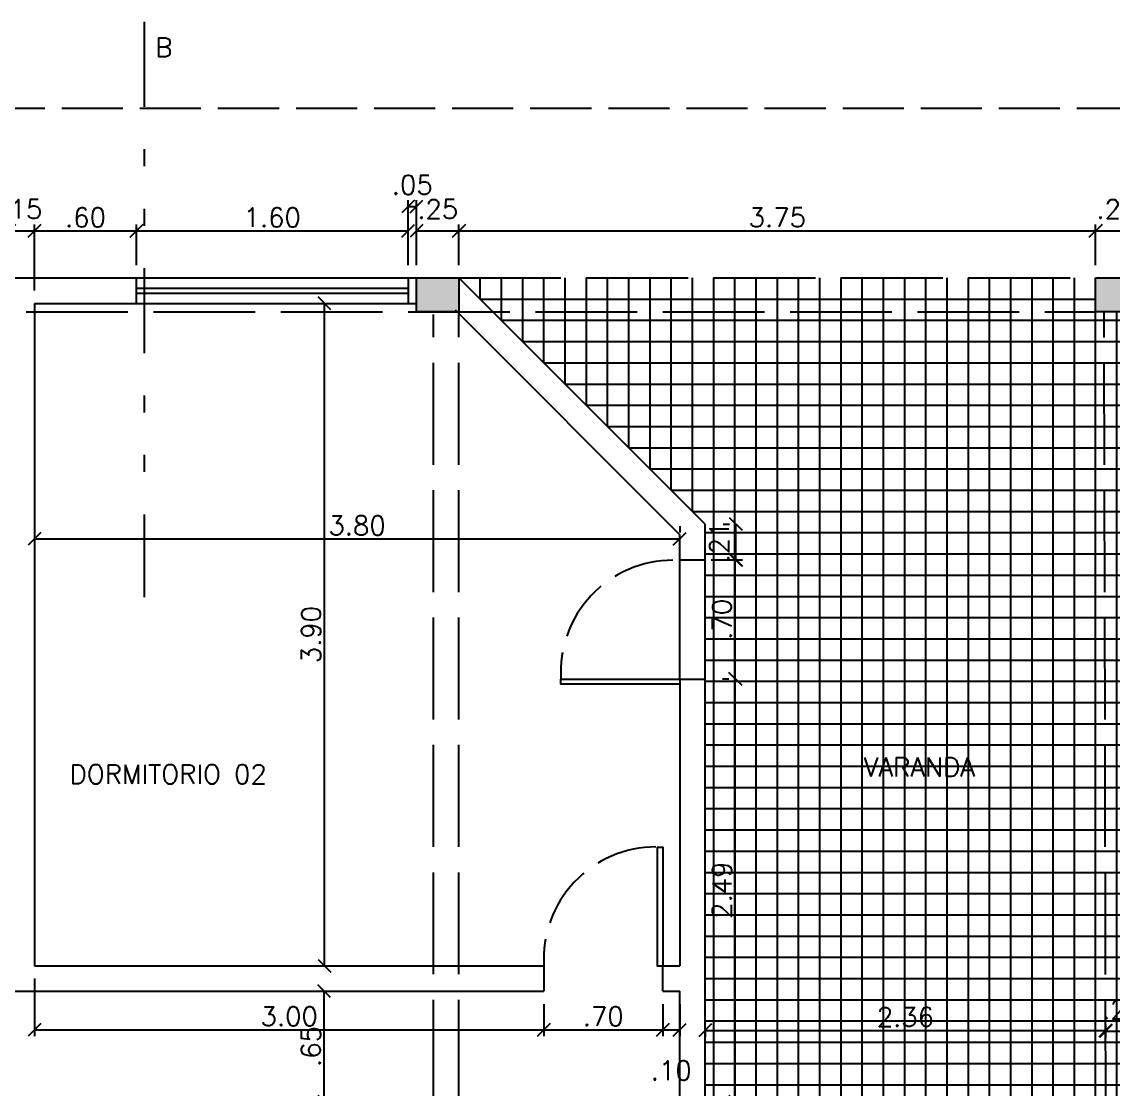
# Model space of a CAD drawing. Header units: inches. Extents: x -2 to 120, y -6 to 26.
# Drawn here: x 35.43 to 41.86, y 8.15 to 14.43 of the extents above; entities that cross this region are included whole.
import ezdxf

# ---------------------------------------------------------------- set-up
doc = ezdxf.new("R2010")
doc.units = ezdxf.units.IN
doc.header["$MEASUREMENT"] = 0
doc.linetypes.add('ACAD_ISO02W100', pattern=[15, 12, -3])
doc.linetypes.add('DIVIDE', pattern=[1.25, 0.5, -0.25, 0, -0.25, 0, -0.25])
for name, color, linetype in [('Alvenaria', 4, 'Continuous'), ('ARQ-COTAS', 1, 'Continuous'), ('ARQ-LINHACORTE', 3, 'DIVIDE'), ('ARQ-TEXTO2', 2, 'Continuous'), ('ARQ-TEXTO3', 3, 'Continuous'), ('Estrutura', 6, 'Continuous'), ('Hachura', 8, 'Continuous'), ('Janela', 3, 'Continuous'), ('Peitoril', 1, 'Continuous'), ('Porta', 3, 'Continuous'), ('Projecao', 1, 'ACAD_ISO02W100'), ('Soleira', 1, 'Continuous')]:
    doc.layers.add(name, color=color, linetype=linetype)
doc.layers.get('0').off()
doc.styles.add('ROMANS', font='romans.shx')
doc.dimstyles.new('1-75', dxfattribs={"dimscale": 0.75, "dimtxt": 0.15, "dimasz": 0.1, "dimexe": 0.05, "dimexo": 0.1, "dimgap": 0.03, "dimtad": 1, "dimzin": 5, "dimdsep": 46, "dimtxsty": 'ROMANS', "dimblk": 'OBLIQUE', "dimcen": 0, "dimclrd": 256, "dimclre": 256, "dimclrt": 2, "dimadec": 0, "dimazin": 0, "dimtfac": 1, "dimtofl": 0, "dimtmove": 2, "dimatfit": 3, "dimfxl": 0.04, "dimtolj": 1, "dimtzin": 1, "dimarcsym": 0})

# ---------------------------------------------------------------- blocks, each defined once
blk = doc.blocks.new('_Oblique')
at = {"color": 0, "linetype": 'ByBlock', "lineweight": -2}
blk.add_line((-0.5, -0.5), (0.5, 0.5), dxfattribs=at)
blk = doc.blocks.new('*D353')
at = {"layer": 'ARQ-COTAS', "lineweight": -2, "transparency": 16777216}
for p, q in [((35.5076, 12.85), (35.5076, 13.2398)), ((35.5076, 13.2023), (36.1076, 13.2023)), ((36.1076, 13), (36.1076, 13.2398))]:
    blk.add_line(p, q, dxfattribs=at)
at = {"layer": 'DEFPOINTS', "color": 0, "transparency": 16777216}
for p in [(36.1076, 13.2023), (36.1076, 12.925), (35.5076, 12.775)]:
    blk.add_point(p, dxfattribs=at)
at = {"layer": 'ARQ-COTAS', "lineweight": -2, "transparency": 16777216, "xscale": 0.07500000000000001, "yscale": 0.07500000000000001, "zscale": 0.07500000000000001, "rotation": 180}
blk.add_blockref('_Oblique', (35.5076, 13.2023), dxfattribs=at)
at = {"layer": 'ARQ-COTAS', "lineweight": -2, "transparency": 16777216, "xscale": 0.07500000000000001, "yscale": 0.07500000000000001, "zscale": 0.07500000000000001}
blk.add_blockref('_Oblique', (36.1076, 13.2023), dxfattribs=at)
at = {"layer": 'ARQ-COTAS', "color": 2, "transparency": 16777216, "insert": (35.8076, 13.2811), "char_height": 0.1125, "attachment_point": 5, "style": 'ROMANS'}
blk.add_mtext('\\A1;.60', dxfattribs=at)
blk = doc.blocks.new('*D355')
at = {"layer": 'ARQ-COTAS', "lineweight": -2, "transparency": 16777216}
for p, q in [((35.3576, 12.85), (35.3576, 13.2398)), ((35.3576, 13.2023), (35.5076, 13.2023)), ((35.5076, 12.85), (35.5076, 13.2398))]:
    blk.add_line(p, q, dxfattribs=at)
at = {"layer": 'DEFPOINTS', "color": 0, "transparency": 16777216}
for p in [(35.5076, 13.2023), (35.3576, 12.775), (35.5076, 12.775)]:
    blk.add_point(p, dxfattribs=at)
at = {"layer": 'ARQ-COTAS', "lineweight": -2, "transparency": 16777216, "xscale": 0.07500000000000001, "yscale": 0.07500000000000001, "zscale": 0.07500000000000001, "rotation": 180}
blk.add_blockref('_Oblique', (35.3576, 13.2023), dxfattribs=at)
at = {"layer": 'ARQ-COTAS', "lineweight": -2, "transparency": 16777216, "xscale": 0.07500000000000001, "yscale": 0.07500000000000001, "zscale": 0.07500000000000001}
blk.add_blockref('_Oblique', (35.5076, 13.2023), dxfattribs=at)
at = {"layer": 'ARQ-COTAS', "color": 2, "transparency": 16777216, "insert": (35.4326, 13.3298), "char_height": 0.1125, "attachment_point": 5, "style": 'ROMANS'}
blk.add_mtext('\\A1;.15', dxfattribs=at)
blk = doc.blocks.new('*D363')
at = {"layer": 'ARQ-COTAS', "lineweight": -2, "transparency": 16777216}
for p, q in [((36.1076, 13), (36.1076, 13.2398)), ((36.1076, 13.2023), (37.7076, 13.2023)), ((37.7076, 13), (37.7076, 13.2398))]:
    blk.add_line(p, q, dxfattribs=at)
at = {"layer": 'DEFPOINTS', "color": 0, "transparency": 16777216}
for p in [(37.7076, 13.2023), (36.1076, 12.925), (37.7076, 12.925)]:
    blk.add_point(p, dxfattribs=at)
at = {"layer": 'ARQ-COTAS', "lineweight": -2, "transparency": 16777216, "xscale": 0.07500000000000001, "yscale": 0.07500000000000001, "zscale": 0.07500000000000001, "rotation": 180}
blk.add_blockref('_Oblique', (36.1076, 13.2023), dxfattribs=at)
at = {"layer": 'ARQ-COTAS', "lineweight": -2, "transparency": 16777216, "xscale": 0.07500000000000001, "yscale": 0.07500000000000001, "zscale": 0.07500000000000001}
blk.add_blockref('_Oblique', (37.7076, 13.2023), dxfattribs=at)
at = {"layer": 'ARQ-COTAS', "color": 2, "transparency": 16777216, "insert": (36.9076, 13.2811), "char_height": 0.1125, "attachment_point": 5, "style": 'ROMANS'}
blk.add_mtext('\\A1;1.60', dxfattribs=at)
blk = doc.blocks.new('*D364')
at = {"layer": 'ARQ-COTAS', "lineweight": -2, "transparency": 16777216}
for p, q in [((37.7076, 13), (37.7076, 13.3823)), ((37.7576, 13), (37.7576, 13.3823)), ((37.7076, 13.3448), (37.7576, 13.3448))]:
    blk.add_line(p, q, dxfattribs=at)
at = {"layer": 'DEFPOINTS', "color": 0, "transparency": 16777216}
for p in [(37.7576, 13.3448), (37.7076, 12.925), (37.7576, 12.925)]:
    blk.add_point(p, dxfattribs=at)
at = {"layer": 'ARQ-COTAS', "lineweight": -2, "transparency": 16777216, "xscale": 0.07500000000000001, "yscale": 0.07500000000000001, "zscale": 0.07500000000000001, "rotation": 180}
blk.add_blockref('_Oblique', (37.7076, 13.3448), dxfattribs=at)
at = {"layer": 'ARQ-COTAS', "lineweight": -2, "transparency": 16777216, "xscale": 0.07500000000000001, "yscale": 0.07500000000000001, "zscale": 0.07500000000000001}
blk.add_blockref('_Oblique', (37.7576, 13.3448), dxfattribs=at)
at = {"layer": 'ARQ-COTAS', "color": 2, "transparency": 16777216, "insert": (37.7326, 13.4723), "char_height": 0.1125, "attachment_point": 5, "style": 'ROMANS'}
blk.add_mtext('\\A1;.05', dxfattribs=at)
blk = doc.blocks.new('*D365')
at = {"layer": 'ARQ-COTAS', "lineweight": -2, "transparency": 16777216}
for p, q in [((37.7576, 13), (37.7576, 13.2398)), ((37.7576, 13.2023), (38.0076, 13.2023)), ((38.0076, 13), (38.0076, 13.2398))]:
    blk.add_line(p, q, dxfattribs=at)
at = {"layer": 'DEFPOINTS', "color": 0, "transparency": 16777216}
for p in [(38.0076, 13.2023), (37.7576, 12.925), (38.0076, 12.925)]:
    blk.add_point(p, dxfattribs=at)
at = {"layer": 'ARQ-COTAS', "lineweight": -2, "transparency": 16777216, "xscale": 0.07500000000000001, "yscale": 0.07500000000000001, "zscale": 0.07500000000000001, "rotation": 180}
blk.add_blockref('_Oblique', (37.7576, 13.2023), dxfattribs=at)
at = {"layer": 'ARQ-COTAS', "lineweight": -2, "transparency": 16777216, "xscale": 0.07500000000000001, "yscale": 0.07500000000000001, "zscale": 0.07500000000000001}
blk.add_blockref('_Oblique', (38.0076, 13.2023), dxfattribs=at)
at = {"layer": 'ARQ-COTAS', "color": 2, "transparency": 16777216, "insert": (37.8826, 13.3298), "char_height": 0.1125, "attachment_point": 5, "style": 'ROMANS'}
blk.add_mtext('\\A1;.25', dxfattribs=at)
blk = doc.blocks.new('*D366')
at = {"layer": 'ARQ-COTAS', "lineweight": -2, "transparency": 16777216}
for p, q in [((38.0076, 13), (38.0076, 13.2398)), ((38.0076, 13.2023), (41.7576, 13.2023)), ((41.7576, 13), (41.7576, 13.2398))]:
    blk.add_line(p, q, dxfattribs=at)
at = {"layer": 'DEFPOINTS', "color": 0, "transparency": 16777216}
for p in [(41.7576, 13.2023), (38.0076, 12.925), (41.7576, 12.925)]:
    blk.add_point(p, dxfattribs=at)
at = {"layer": 'ARQ-COTAS', "lineweight": -2, "transparency": 16777216, "xscale": 0.07500000000000001, "yscale": 0.07500000000000001, "zscale": 0.07500000000000001, "rotation": 180}
blk.add_blockref('_Oblique', (38.0076, 13.2023), dxfattribs=at)
at = {"layer": 'ARQ-COTAS', "lineweight": -2, "transparency": 16777216, "xscale": 0.07500000000000001, "yscale": 0.07500000000000001, "zscale": 0.07500000000000001}
blk.add_blockref('_Oblique', (41.7576, 13.2023), dxfattribs=at)
at = {"layer": 'ARQ-COTAS', "color": 2, "transparency": 16777216, "insert": (39.8826, 13.2811), "char_height": 0.1125, "attachment_point": 5, "style": 'ROMANS'}
blk.add_mtext('\\A1;3.75', dxfattribs=at)
blk = doc.blocks.new('*D367')
at = {"layer": 'ARQ-COTAS', "lineweight": -2, "transparency": 16777216}
for p, q in [((41.7576, 13), (41.7576, 13.2398)), ((41.7576, 13.2023), (42.0076, 13.2023)), ((42.0076, 13), (42.0076, 13.2398))]:
    blk.add_line(p, q, dxfattribs=at)
at = {"layer": 'DEFPOINTS', "color": 0, "transparency": 16777216}
for p in [(42.0076, 13.2023), (41.7576, 12.925), (42.0076, 12.925)]:
    blk.add_point(p, dxfattribs=at)
at = {"layer": 'ARQ-COTAS', "lineweight": -2, "transparency": 16777216, "xscale": 0.07500000000000001, "yscale": 0.07500000000000001, "zscale": 0.07500000000000001, "rotation": 180}
blk.add_blockref('_Oblique', (41.7576, 13.2023), dxfattribs=at)
at = {"layer": 'ARQ-COTAS', "lineweight": -2, "transparency": 16777216, "xscale": 0.07500000000000001, "yscale": 0.07500000000000001, "zscale": 0.07500000000000001}
blk.add_blockref('_Oblique', (42.0076, 13.2023), dxfattribs=at)
at = {"layer": 'ARQ-COTAS', "color": 2, "transparency": 16777216, "insert": (41.8826, 13.3298), "char_height": 0.1125, "attachment_point": 5, "style": 'ROMANS'}
blk.add_mtext('\\A1;.25', dxfattribs=at)
blk = doc.blocks.new('*D428')
at = {"layer": 'ARQ-COTAS', "lineweight": -2, "transparency": 16777216}
for p, q in [((37.1389, 8.725), (37.1764, 8.725)), ((37.2139, 8.075), (37.2139, 8.725)), ((37.1389, 8.075), (37.1764, 8.075))]:
    blk.add_line(p, q, dxfattribs=at)
at = {"layer": 'DEFPOINTS', "color": 0, "transparency": 16777216}
for p in [(37.2139, 8.725), (37.2139, 8.725), (37.2139, 8.075)]:
    blk.add_point(p, dxfattribs=at)
at = {"layer": 'ARQ-COTAS', "lineweight": -2, "transparency": 16777216, "xscale": 0.07500000000000001, "yscale": 0.07500000000000001, "zscale": 0.07500000000000001}
for p, rotation in [((37.2139, 8.725), 90), ((37.2139, 8.075), 270)]:
    blk.add_blockref('_Oblique', p, dxfattribs=dict(at, rotation=rotation))
at = {"layer": 'ARQ-COTAS', "color": 2, "transparency": 16777216, "insert": (37.1351, 8.4), "char_height": 0.1125, "attachment_point": 5, "rotation": 90, "style": 'ROMANS'}
blk.add_mtext('\\A1;.65', dxfattribs=at)
blk = doc.blocks.new('*D429')
at = {"layer": 'ARQ-COTAS', "lineweight": -2, "transparency": 16777216}
for p, q in [((37.1401, 12.775), (37.1776, 12.775)), ((37.2151, 8.875), (37.2151, 12.775)), ((37.1401, 8.875), (37.1776, 8.875))]:
    blk.add_line(p, q, dxfattribs=at)
at = {"layer": 'DEFPOINTS', "color": 0, "transparency": 16777216}
for p in [(37.2151, 12.775), (37.2151, 12.775), (37.2151, 8.875)]:
    blk.add_point(p, dxfattribs=at)
at = {"layer": 'ARQ-COTAS', "lineweight": -2, "transparency": 16777216, "xscale": 0.07500000000000001, "yscale": 0.07500000000000001, "zscale": 0.07500000000000001}
for p, rotation in [((37.2151, 12.775), 90), ((37.2151, 8.875), 270)]:
    blk.add_blockref('_Oblique', p, dxfattribs=dict(at, rotation=rotation))
at = {"layer": 'ARQ-COTAS', "color": 2, "transparency": 16777216, "insert": (37.1363, 10.825), "char_height": 0.1125, "attachment_point": 5, "rotation": 90, "style": 'ROMANS'}
blk.add_mtext('\\A1;3.90', dxfattribs=at)
blk = doc.blocks.new('*D460')
at = {"layer": 'ARQ-COTAS', "lineweight": -2, "transparency": 16777216}
for p, q in [((39.5603, 10.565), (39.5978, 10.565)), ((39.6353, 8.075), (39.6353, 10.565)), ((39.4926, 8.075), (39.6728, 8.075))]:
    blk.add_line(p, q, dxfattribs=at)
at = {"layer": 'DEFPOINTS', "color": 0, "transparency": 16777216}
for p in [(39.6353, 10.565), (39.6353, 10.565), (39.4176, 8.075)]:
    blk.add_point(p, dxfattribs=at)
at = {"layer": 'ARQ-COTAS', "lineweight": -2, "transparency": 16777216, "xscale": 0.07500000000000001, "yscale": 0.07500000000000001, "zscale": 0.07500000000000001}
for p, rotation in [((39.6353, 10.565), 90), ((39.6353, 8.075), 270)]:
    blk.add_blockref('_Oblique', p, dxfattribs=dict(at, rotation=rotation))
at = {"layer": 'ARQ-COTAS', "color": 2, "transparency": 16777216, "insert": (39.5566, 9.32), "char_height": 0.1125, "attachment_point": 5, "rotation": 90, "style": 'ROMANS'}
blk.add_mtext('\\A1;2.49', dxfattribs=at)
blk = doc.blocks.new('*D461')
at = {"layer": 'ARQ-COTAS', "lineweight": -2, "transparency": 16777216}
for p, q in [((39.4926, 11.265), (39.6728, 11.265)), ((39.6353, 10.565), (39.6353, 11.265)), ((39.5603, 10.565), (39.5978, 10.565))]:
    blk.add_line(p, q, dxfattribs=at)
at = {"layer": 'DEFPOINTS', "color": 0, "transparency": 16777216}
for p in [(39.4176, 11.265), (39.6353, 11.265), (39.6353, 10.565)]:
    blk.add_point(p, dxfattribs=at)
at = {"layer": 'ARQ-COTAS', "lineweight": -2, "transparency": 16777216, "xscale": 0.07500000000000001, "yscale": 0.07500000000000001, "zscale": 0.07500000000000001}
for p, rotation in [((39.6353, 11.265), 90), ((39.6353, 10.565), 270)]:
    blk.add_blockref('_Oblique', p, dxfattribs=dict(at, rotation=rotation))
at = {"layer": 'ARQ-COTAS', "color": 2, "transparency": 16777216, "insert": (39.5566, 10.915), "char_height": 0.1125, "attachment_point": 5, "rotation": 90, "style": 'ROMANS'}
blk.add_mtext('\\A1;.70', dxfattribs=at)
blk = doc.blocks.new('*D462')
at = {"layer": 'ARQ-COTAS', "lineweight": -2, "transparency": 16777216}
for p, q in [((39.5641, 11.475), (39.6016, 11.475)), ((39.6391, 11.265), (39.6391, 11.475)), ((39.4926, 11.265), (39.6766, 11.265))]:
    blk.add_line(p, q, dxfattribs=at)
at = {"layer": 'DEFPOINTS', "color": 0, "transparency": 16777216}
for p in [(39.6391, 11.475), (39.6391, 11.475), (39.4176, 11.265)]:
    blk.add_point(p, dxfattribs=at)
at = {"layer": 'ARQ-COTAS', "lineweight": -2, "transparency": 16777216, "xscale": 0.07500000000000001, "yscale": 0.07500000000000001, "zscale": 0.07500000000000001}
for p, rotation in [((39.6391, 11.475), 90), ((39.6391, 11.265), 270)]:
    blk.add_blockref('_Oblique', p, dxfattribs=dict(at, rotation=rotation))
at = {"layer": 'ARQ-COTAS', "color": 2, "transparency": 16777216, "insert": (39.5416, 11.37), "char_height": 0.1125, "attachment_point": 5, "rotation": 90, "style": 'ROMANS'}
blk.add_mtext('\\A1;.21', dxfattribs=at)
blk = doc.blocks.new('*D379')
at = {"layer": 'ARQ-COTAS', "lineweight": -2, "transparency": 16777216}
for p, q in [((35.5076, 11.4634), (35.5076, 11.4259)), ((39.3076, 11.4634), (39.3076, 11.4259)), ((35.5076, 11.3884), (39.3076, 11.3884))]:
    blk.add_line(p, q, dxfattribs=at)
at = {"layer": 'DEFPOINTS', "color": 0, "transparency": 16777216}
for p in [(35.5076, 11.3884), (39.3076, 11.3884), (39.3076, 11.3884)]:
    blk.add_point(p, dxfattribs=at)
at = {"layer": 'ARQ-COTAS', "lineweight": -2, "transparency": 16777216, "xscale": 0.07500000000000001, "yscale": 0.07500000000000001, "zscale": 0.07500000000000001, "rotation": 180}
blk.add_blockref('_Oblique', (35.5076, 11.3884), dxfattribs=at)
at = {"layer": 'ARQ-COTAS', "lineweight": -2, "transparency": 16777216, "xscale": 0.07500000000000001, "yscale": 0.07500000000000001, "zscale": 0.07500000000000001}
blk.add_blockref('_Oblique', (39.3076, 11.3884), dxfattribs=at)
at = {"layer": 'ARQ-COTAS', "color": 2, "transparency": 16777216, "insert": (37.4076, 11.4671), "char_height": 0.1125, "attachment_point": 5, "style": 'ROMANS'}
blk.add_mtext('\\A1;3.80', dxfattribs=at)
blk = doc.blocks.new('*D382')
at = {"layer": 'ARQ-COTAS', "lineweight": -2, "transparency": 16777216}
for p, q in [((35.5076, 8.8), (35.5076, 8.4612)), ((38.5076, 8.65), (38.5076, 8.4612)), ((35.5076, 8.4987), (38.5076, 8.4987))]:
    blk.add_line(p, q, dxfattribs=at)
at = {"layer": 'DEFPOINTS', "color": 0, "transparency": 16777216}
for p in [(35.5076, 8.875), (38.5076, 8.725), (38.5076, 8.4987)]:
    blk.add_point(p, dxfattribs=at)
at = {"layer": 'ARQ-COTAS', "lineweight": -2, "transparency": 16777216, "xscale": 0.07500000000000001, "yscale": 0.07500000000000001, "zscale": 0.07500000000000001, "rotation": 180}
blk.add_blockref('_Oblique', (35.5076, 8.4987), dxfattribs=at)
at = {"layer": 'ARQ-COTAS', "lineweight": -2, "transparency": 16777216, "xscale": 0.07500000000000001, "yscale": 0.07500000000000001, "zscale": 0.07500000000000001}
blk.add_blockref('_Oblique', (38.5076, 8.4987), dxfattribs=at)
at = {"layer": 'ARQ-COTAS', "color": 2, "transparency": 16777216, "insert": (37.0076, 8.5775), "char_height": 0.1125, "attachment_point": 5, "style": 'ROMANS'}
blk.add_mtext('\\A1;3.00', dxfattribs=at)
blk = doc.blocks.new('*D383')
at = {"layer": 'ARQ-COTAS', "lineweight": -2, "transparency": 16777216}
for p, q in [((38.5076, 8.6463), (38.5076, 8.4612)), ((39.2076, 8.6463), (39.2076, 8.4612)), ((38.5076, 8.4987), (39.2076, 8.4987))]:
    blk.add_line(p, q, dxfattribs=at)
at = {"layer": 'DEFPOINTS', "color": 0, "transparency": 16777216}
for p in [(38.5076, 8.7213), (39.2076, 8.7213), (39.2076, 8.4987)]:
    blk.add_point(p, dxfattribs=at)
at = {"layer": 'ARQ-COTAS', "lineweight": -2, "transparency": 16777216, "xscale": 0.07500000000000001, "yscale": 0.07500000000000001, "zscale": 0.07500000000000001, "rotation": 180}
blk.add_blockref('_Oblique', (38.5076, 8.4987), dxfattribs=at)
at = {"layer": 'ARQ-COTAS', "lineweight": -2, "transparency": 16777216, "xscale": 0.07500000000000001, "yscale": 0.07500000000000001, "zscale": 0.07500000000000001}
blk.add_blockref('_Oblique', (39.2076, 8.4987), dxfattribs=at)
at = {"layer": 'ARQ-COTAS', "color": 2, "transparency": 16777216, "insert": (38.8576, 8.5775), "char_height": 0.1125, "attachment_point": 5, "style": 'ROMANS'}
blk.add_mtext('\\A1;.70', dxfattribs=at)
blk = doc.blocks.new('*D385')
at = {"layer": 'ARQ-COTAS', "lineweight": -2, "transparency": 16777216}
for p, q in [((39.2076, 8.65), (39.2076, 8.4612)), ((39.3076, 8.65), (39.3076, 8.4612)), ((39.2076, 8.4987), (39.3076, 8.4987))]:
    blk.add_line(p, q, dxfattribs=at)
at = {"layer": 'DEFPOINTS', "color": 0, "transparency": 16777216}
for p in [(39.2076, 8.725), (39.3076, 8.725), (39.3076, 8.4987)]:
    blk.add_point(p, dxfattribs=at)
at = {"layer": 'ARQ-COTAS', "lineweight": -2, "transparency": 16777216, "xscale": 0.07500000000000001, "yscale": 0.07500000000000001, "zscale": 0.07500000000000001, "rotation": 180}
blk.add_blockref('_Oblique', (39.2076, 8.4987), dxfattribs=at)
at = {"layer": 'ARQ-COTAS', "lineweight": -2, "transparency": 16777216, "xscale": 0.07500000000000001, "yscale": 0.07500000000000001, "zscale": 0.07500000000000001}
blk.add_blockref('_Oblique', (39.3076, 8.4987), dxfattribs=at)
at = {"layer": 'ARQ-COTAS', "color": 2, "transparency": 16777216, "insert": (39.2576, 8.2587), "char_height": 0.1125, "attachment_point": 5, "style": 'ROMANS'}
blk.add_mtext('\\A1;.10', dxfattribs=at)
blk = doc.blocks.new('*D446')
at = {"layer": 'ARQ-COTAS', "lineweight": -2, "transparency": 16777216}
for p, q in [((39.4576, 8.5056), (39.4576, 8.4575)), ((39.4576, 8.495), (41.8165, 8.495)), ((41.8165, 8.4493), (41.8165, 8.5325))]:
    blk.add_line(p, q, dxfattribs=at)
at = {"layer": 'DEFPOINTS', "color": 0, "transparency": 16777216}
for p in [(39.4576, 8.5806), (41.8165, 8.495), (41.8165, 8.3743)]:
    blk.add_point(p, dxfattribs=at)
at = {"layer": 'ARQ-COTAS', "lineweight": -2, "transparency": 16777216, "xscale": 0.07500000000000001, "yscale": 0.07500000000000001, "zscale": 0.07500000000000001, "rotation": 180}
blk.add_blockref('_Oblique', (39.4576, 8.495), dxfattribs=at)
at = {"layer": 'ARQ-COTAS', "lineweight": -2, "transparency": 16777216, "xscale": 0.07500000000000001, "yscale": 0.07500000000000001, "zscale": 0.07500000000000001}
blk.add_blockref('_Oblique', (41.8165, 8.495), dxfattribs=at)
at = {"layer": 'ARQ-COTAS', "color": 2, "transparency": 16777216, "insert": (40.6371, 8.5738), "char_height": 0.1125, "attachment_point": 5, "style": 'ROMANS'}
blk.add_mtext('\\A1;2.36', dxfattribs=at)
blk = doc.blocks.new('*D447')
at = {"layer": 'ARQ-COTAS', "lineweight": -2, "transparency": 16777216}
for p, q in [((41.817, 8.4497), (41.817, 8.5284)), ((41.817, 8.4909), (42.0164, 8.4909)), ((42.0164, 8.4495), (42.0164, 8.5284))]:
    blk.add_line(p, q, dxfattribs=at)
at = {"layer": 'DEFPOINTS', "color": 0, "transparency": 16777216}
for p in [(42.0164, 8.4909), (41.817, 8.3747), (42.0164, 8.3745)]:
    blk.add_point(p, dxfattribs=at)
at = {"layer": 'ARQ-COTAS', "lineweight": -2, "transparency": 16777216, "xscale": 0.07500000000000001, "yscale": 0.07500000000000001, "zscale": 0.07500000000000001, "rotation": 180}
blk.add_blockref('_Oblique', (41.817, 8.4909), dxfattribs=at)
at = {"layer": 'ARQ-COTAS', "lineweight": -2, "transparency": 16777216, "xscale": 0.07500000000000001, "yscale": 0.07500000000000001, "zscale": 0.07500000000000001}
blk.add_blockref('_Oblique', (42.0164, 8.4909), dxfattribs=at)
at = {"layer": 'ARQ-COTAS', "color": 2, "transparency": 16777216, "insert": (41.9167, 8.6184), "char_height": 0.1125, "attachment_point": 5, "style": 'ROMANS'}
blk.add_mtext('\\A1;.20', dxfattribs=at)

msp = doc.modelspace()

# ---------------------------------------------------------------- hatches: boundary and pattern name
at = {"layer": 'Hachura', "ltscale": 0.03}
h = msp.add_hatch(dxfattribs=at)
h.set_pattern_fill('NET', color=256)
h.set_pattern_definition([(0, (27.00764, -0.075), (0, 0.125), []), (90, (27.00764, -0.075), (-0.125, 8e-18), [])])
h.paths.add_polyline_path([(30.3032, 1.7872), (31.5576, 0.5705), (31.5576, 3.775), (31.5576, 4.775), (27.2231, 4.775), (28.8677, 3.1798)])
h.paths.add_polyline_path([(29.9509, 3.3686), (30.021, 3.3686), (30.021, 3.3744), (29.9516, 3.3744), (29.9509, 3.3686, -1.008789), (30.091, 3.3568), (30.021, 3.3568), (30.021, 3.351), (30.0902, 3.351), (30.091, 3.3568, -0.991288)], flags=16)
h.paths.add_polyline_path([(30.021, 3.31), (30.0668, 3.31), (30.0728, 3.3158), (30.021, 3.3158)], flags=0)
h.paths.add_polyline_path([(30.021, 3.3041), (30.021, 3.2982), (30.0476, 3.2982), (30.0589, 3.3041)], flags=0)
h.paths.add_polyline_path([(30.021, 3.3334), (30.0846, 3.3334), (30.087, 3.3393), (30.021, 3.3393)], flags=0)
h.paths.add_polyline_path([(30.0076, 10.775), (30.0076, 11.775), (30.0076, 12.725), (27.2076, 12.725), (27.2076, 8.425), (27.2576, 8.425), (27.9576, 8.425), (30.0076, 8.425)])
h.paths.add_polyline_path([(28.4713, 10.8678), (28.5414, 10.8678), (28.5414, 10.8736), (28.4719, 10.8736), (28.4713, 10.8678, -1.008789), (28.6114, 10.8561), (28.5414, 10.8561), (28.5414, 10.8502), (28.6106, 10.8502), (28.6114, 10.8561, -0.991288)], flags=16)
h.paths.add_polyline_path([(28.5793, 10.8033), (28.5414, 10.8033), (28.5414, 10.7975), (28.568, 10.7975)], flags=0)
h.paths.add_polyline_path([(28.5414, 10.8209), (28.598, 10.8209), (28.6019, 10.8268), (28.5414, 10.8268)], flags=0)
h.paths.add_polyline_path([(28.5414, 10.815), (28.5414, 10.8092), (28.5872, 10.8092), (28.5932, 10.815)], flags=0)
h.paths.add_polyline_path([(28.5414, 10.8385), (28.6074, 10.8385), (28.6093, 10.8443), (28.5414, 10.8443)], flags=0)
h.paths.add_polyline_path([(41.8076, 12.725), (41.7576, 12.725), (38.2076, 12.725), (39.4576, 11.475), (39.4576, 11.265), (39.4576, 10.565), (39.4576, 8.075), (41.8176, 8.075)])
h.paths.add_polyline_path([(27.2076, 12.725), (27.0076, 12.725), (27.0076, 8.425), (27.2076, 8.425)])
h.paths.add_polyline_path([(30.0076, 12.725), (30.0076, 12.925), (27.2576, 12.925), (27.2576, 12.725)])
h.paths.add_polyline_path([(38.0076, 12.925), (38.2076, 12.725), (41.7576, 12.725), (41.7576, 12.925)])
h.paths.add_polyline_path([(41.8176, 8.075), (42.0176, 8.075), (42.0076, 12.725), (41.8076, 12.725)])
h.paths.add_polyline_path([(34.5076, 5.925), (34.5376, 5.925, -0.393089), (35.5055, 5.025), (35.5127, 5.025, -0.376581), (36.4776, 5.9245), (36.4776, 5.925), (36.5076, 5.925), (36.5076, 5.025), (37.8576, 5.025), (37.8576, 7.8247), (32.5076, 7.8248), (32.5076, 7.425), (32.5076, 5.425), (32.5076, 5.025), (34.5076, 5.025)])
h.paths.add_polyline_path([(35.4535, 6.4123), (35.3835, 6.4123), (35.3835, 6.4064), (35.4527, 6.4064), (35.4535, 6.4123, -0.991288), (35.3134, 6.424), (35.3835, 6.424), (35.3835, 6.4299), (35.3141, 6.4299), (35.3134, 6.424, -1.008789)], flags=16)
h.paths.add_polyline_path([(34.5376, 5.925), (34.5376, 5.025), (35.5055, 5.025, 0.393089)], flags=17)
h.paths.add_polyline_path([(35.5127, 5.025), (36.4776, 5.025), (36.4776, 5.9245, 0.376581)], flags=17)
h.paths.add_polyline_path([(35.5127, 5.025, 0.017544), (35.5081, 4.955, -0.007728), (35.5076, 4.925), (36.4776, 4.925), (36.4776, 5.025)])
h.paths.add_polyline_path([(35.5076, 4.925, -0.0075), (35.5081, 4.955, 0.018053), (35.5055, 5.025), (34.5376, 5.025), (34.5376, 4.925)])
h.paths.add_polyline_path([(34.5076, 4.925), (34.5076, 5.025), (32.5076, 5.025), (32.5076, 4.925)])
h.paths.add_polyline_path([(37.8576, 4.925), (37.8576, 5.025), (36.5076, 5.025), (36.5076, 4.925)])
h.paths.add_polyline_path([(33.1576, 7.925), (32.5076, 7.925), (32.5076, 7.8248), (37.8576, 7.8247), (37.8576, 7.925), (37.1576, 7.925)])
h.paths.add_polyline_path([(37.8576, 5.025), (38.0076, 5.025), (38.0076, 7.8247), (37.8576, 7.8247)])
h.paths.add_polyline_path([(38.0076, 5.025), (38.5076, 5.025), (38.5076, 5.425), (38.5076, 7.425), (38.5076, 7.8247), (38.0076, 7.8247)])
h.paths.add_polyline_path([(38.0076, 7.925), (38.0076, 7.8247), (38.5076, 7.8247), (38.5076, 7.925)])
h.paths.add_polyline_path([(38.0076, 5.025), (38.0076, 4.925), (38.5076, 4.925), (38.5076, 5.025)])
h.paths.add_polyline_path([(30.1095, 3.3923), (30.6425, 3.3923), (30.6425, 3.561), (30.1095, 3.561)], flags=24)
h.paths.add_polyline_path([(29.873, 3.57), (30.6203, 3.57), (30.6203, 3.7387), (29.873, 3.7387)], flags=24)
h.paths.add_polyline_path([(29.8388, 11.0835), (29.8388, 11.4665), (29.6701, 11.4665), (29.6701, 11.0835)], flags=24)
h.paths.add_polyline_path([(29.8388, 12.0835), (29.8388, 12.4665), (29.6701, 12.4665), (29.6701, 12.0835)], flags=24)
h.paths.add_polyline_path([(28.7831, 8.5843), (29.1822, 8.5843), (29.1822, 8.7531), (28.7831, 8.7531)], flags=24)
h.paths.add_polyline_path([(29.7901, 9.5567), (29.7901, 9.8433), (29.6213, 9.8433), (29.6213, 9.5567)], flags=24)
h.paths.add_polyline_path([(29.8388, 10.0835), (29.8388, 10.4665), (29.6701, 10.4665), (29.6701, 10.0835)], flags=24)
h.paths.add_polyline_path([(29.8388, 8.8335), (29.8388, 9.2165), (29.6701, 9.2165), (29.6701, 8.8335)], flags=24)
h.paths.add_polyline_path([(27.4643, 8.5843), (27.7509, 8.5843), (27.7509, 8.7531), (27.4643, 8.7531)], flags=24)
h.paths.add_polyline_path([(26.9893, 8.6331), (27.2759, 8.6331), (27.2759, 8.8018), (26.9893, 8.8018)], flags=9)
h.paths.add_polyline_path([(28.6299, 10.8915), (29.1629, 10.8915), (29.1629, 11.0603), (28.6299, 11.0603)], flags=24)
h.paths.add_polyline_path([(28.4222, 11.1525), (29.1964, 11.1525), (29.1964, 11.3213), (28.4222, 11.3213)], flags=24)
h.paths.add_polyline_path([(39.6409, 9.1231), (39.6409, 9.5169), (39.4722, 9.5169), (39.4722, 9.1231)], flags=24)
h.paths.add_polyline_path([(39.6409, 10.7717), (39.6409, 11.0583), (39.4722, 11.0583), (39.4722, 10.7717)], flags=24)
h.paths.add_polyline_path([(39.626, 11.2428), (39.626, 11.4972), (39.4573, 11.4972), (39.4573, 11.2428)], flags=24)
h.paths.add_polyline_path([(40.4375, 8.4894), (40.8366, 8.4894), (40.8366, 8.6581), (40.4375, 8.6581)], flags=24)
h.paths.add_polyline_path([(41.7734, 8.534), (42.06, 8.534), (42.06, 8.7028), (41.7734, 8.7028)], flags=9)
h.paths.add_polyline_path([(40.3315, 9.9603), (41.1057, 9.9603), (41.1057, 10.1291), (40.3315, 10.1291)], flags=24)
h.paths.add_polyline_path([(29.7901, 12.7067), (29.7901, 12.9933), (29.6213, 12.9933), (29.6213, 12.7067)], flags=9)
h.paths.add_polyline_path([(37.2148, 6.2254), (37.2148, 6.6246), (37.0461, 6.6246), (37.0461, 6.2254)], flags=24)
h.paths.add_polyline_path([(32.8356, 6.2254), (32.8356, 6.6246), (32.6668, 6.6246), (32.6668, 6.2254)], flags=24)
h.paths.add_polyline_path([(32.8356, 7.4817), (32.8356, 7.7683), (32.6668, 7.7683), (32.6668, 7.4817)], flags=24)
h.paths.add_polyline_path([(32.8356, 5.0817), (32.8356, 5.3683), (32.6668, 5.3683), (32.6668, 5.0817)], flags=24)
h.paths.add_polyline_path([(34.9557, 7.2449), (35.3548, 7.2449), (35.3548, 7.4136), (34.9557, 7.4136)], flags=24)
h.paths.add_polyline_path([(32.6893, 7.2449), (32.9759, 7.2449), (32.9759, 7.4136), (32.6893, 7.4136)], flags=24)
h.paths.add_polyline_path([(37.362, 7.2449), (37.6486, 7.2449), (37.6486, 7.4136), (37.362, 7.4136)], flags=24)
h.paths.add_polyline_path([(37.7893, 6.9261), (38.0759, 6.9261), (38.0759, 7.0949), (37.7893, 7.0949)], flags=9)
h.paths.add_polyline_path([(35.472, 6.4477), (36.005, 6.4477), (36.005, 6.6165), (35.472, 6.6165)], flags=24)
h.paths.add_polyline_path([(34.9935, 6.6676), (36.2765, 6.6676), (36.2765, 6.8363), (34.9935, 6.8363)], flags=24)
h.paths.add_polyline_path([(32.8259, 4.7567), (32.8259, 5.0433), (32.6571, 5.0433), (32.6571, 4.7567)], flags=9)
h.paths.add_polyline_path([(37.0536, 4.7067), (37.0536, 4.9933), (36.8848, 4.9933), (36.8848, 4.7067)], flags=9)
h.paths.add_polyline_path([(32.8099, 7.8067), (32.8099, 8.0933), (32.6412, 8.0933), (32.6412, 7.8067)], flags=9)
h.paths.add_polyline_path([(38.1774, 7.483), (38.1774, 7.7696), (38.0087, 7.7696), (38.0087, 7.483)], flags=24)
h.paths.add_polyline_path([(38.1774, 6.2254), (38.1774, 6.6246), (38.0087, 6.6246), (38.0087, 6.2254)], flags=24)
h.paths.add_polyline_path([(38.1774, 5.0827), (38.1774, 5.3693), (38.0087, 5.3693), (38.0087, 5.0827)], flags=24)
h.paths.add_polyline_path([(38.1143, 7.2449), (38.4009, 7.2449), (38.4009, 7.4136), (38.1143, 7.4136)], flags=24)
h.paths.add_polyline_path([(38.1636, 7.8197), (38.1636, 8.1064), (37.9949, 8.1064), (37.9949, 7.8197)], flags=9)
h.paths.add_polyline_path([(38.2059, 4.7567), (38.2059, 5.0433), (38.0372, 5.0433), (38.0372, 4.7567)], flags=9)
h = msp.add_hatch(dxfattribs=at)
h.set_pattern_fill('AR-CONC', color=256, scale=0.01)
h.set_pattern_definition([(50, (27.00764, -0.075), (0.07172602, -0.00627521), [0.0075, -0.0825]), (355, (27.00764, -0.075), (-0.01387513, 0.0752192), [0.006, -0.066]), (100.45144, (27.01362, -0.07552), (0.05785088, 0.068944), [0.00637402, -0.0701142]), (46.1842, (27.00764, -0.055), (0.10672413, -0.01655193), [0.01125, -0.12375]), (96.63564, (27.01653, -0.05638), (0.0934662, 0.09741186), [0.00956103, -0.1051714]), (351.18416, (27.00764, -0.055), (0.0934662, 0.09741186), [0.009, -0.099]), (21, (27.01764, -0.06), (0.0596907, -0.04026189), [0.0075, -0.0825]), (326, (27.01764, -0.06), (0.02433153, 0.072515), [0.006, -0.066]), (71.45144, (27.022614, -0.063355), (0.08402224, 0.03225312), [0.00637402, -0.0701142]), (37.5, (27.00764, -0.075), (0.001215986, 0.033289385), [0, -0.0652, 0, -0.067, 0, -0.06625]), (7.5, (27.00764, -0.075), (0.026306954, 0.03944117), [0, -0.0382, 0, -0.0637, 0, -0.02525]), (327.5, (26.98534, -0.075), (0.053382244, -0.002255487), [0, -0.025, 0, -0.078, 0, -0.1035]), (317.5, (26.97534, -0.075), (0.05831862, 0.0100105), [0, -0.0325, 0, -0.0518, 0, -0.0735])])
h.paths.add_polyline_path([(27.2076, 5.025), (27.0076, 5.025), (27.0076, 4.775), (27.2076, 4.775)])
h.paths.add_polyline_path([(27.0076, 7.825), (27.2076, 7.825), (27.2076, 8.075), (27.0076, 8.075)])
h.paths.add_polyline_path([(32.5076, 8.0748), (32.3576, 8.0748), (32.3576, 7.825), (32.5076, 7.825)])
h.paths.add_polyline_path([(32.5076, 5.025), (32.3576, 5.025), (32.3576, 4.775), (32.5076, 4.775)])
h.paths.add_polyline_path([(38.0076, 5.025), (37.8576, 5.025), (37.8576, 4.775), (38.0076, 4.775)])
h.paths.add_polyline_path([(38.0076, 8.0747), (37.8576, 8.0747), (37.8576, 7.825), (38.0076, 7.825)])
h.paths.add_polyline_path([(27.2576, 12.725), (27.2576, 12.925), (27.0076, 12.925), (27.0076, 12.725)])
h.paths.add_polyline_path([(32.5576, 12.925), (32.3076, 12.925), (32.3076, 12.725), (32.5576, 12.725)])
h.paths.add_polyline_path([(37.7576, 12.925), (37.7576, 12.725), (38.0076, 12.725), (38.0076, 12.925)])
h.paths.add_polyline_path([(41.7576, 12.925), (41.7576, 12.725), (42.0076, 12.725), (42.0076, 12.925)])
h.paths.add_polyline_path([(41.8176, 5.025), (41.8176, 4.775), (42.0176, 4.775), (42.0176, 5.025)])
h.paths.add_polyline_path([(42.0176, 0.125), (41.7676, 0.125), (41.7676, -0.075), (42.0176, -0.075)])
h.paths.add_polyline_path([(38.0676, 0.125), (37.8176, 0.125), (37.8176, -0.075), (38.0676, -0.075)])
h.paths.add_polyline_path([(32.5576, 0.125), (32.3076, 0.125), (32.3076, -0.075), (32.5576, -0.075)])
h.paths.add_polyline_path([(27.2576, 0.125), (27.0076, 0.125), (27.0076, -0.075), (27.2576, -0.075)])
h.paths.add_polyline_path([(40.6826, 6.4477), (41.2157, 6.4477), (41.2157, 6.6165), (40.6826, 6.6165)], flags=9)
h.paths.add_polyline_path([(40.5301, 6.6127), (41.1113, 6.6127), (41.1113, 6.7814), (40.5301, 6.7814)], flags=9)

# ---------------------------------------------------------------- linework, layer by layer
at = {"layer": 'Alvenaria'}
for p, q in [((34.7076, 12.925), (36.1076, 12.925)), ((36.1076, 12.775), (36.1076, 12.925)), ((37.7076, 12.925), (37.7076, 12.775)), ((37.7076, 12.925), (37.7576, 12.925)), ((35.5076, 12.775), (35.5076, 8.875)), ((35.5076, 12.775), (36.1076, 12.775)), ((37.7076, 12.775), (37.7576, 12.775)), ((39.4576, 11.265), (39.4576, 11.475)), ((39.3076, 11.265), (39.3076, 11.4141)), ((39.3076, 10.565), (39.3076, 8.875)), ((39.4576, 8.075), (39.4576, 10.565)), ((35.5076, 8.875), (38.5076, 8.875)), ((38.5076, 8.875), (38.5076, 8.725)), ((39.2076, 8.725), (39.2076, 8.875)), ((33.3076, 8.725), (38.5076, 8.725)), ((39.3076, 8.075), (39.3076, 8.725))]:
    msp.add_line(p, q, dxfattribs=at)
at = {"layer": 'Alvenaria', "ltscale": 0.03}
for p, q in [((39.4576, 11.475), (38.0076, 12.925)), ((39.3076, 11.4129), (37.9866, 12.7339)), ((39.3076, 11.265), (39.4576, 11.265)), ((39.3076, 10.563), (39.4576, 10.563)), ((39.2076, 8.875), (39.3076, 8.875)), ((39.2076, 8.725), (39.3076, 8.725))]:
    msp.add_line(p, q, dxfattribs=at)
at = {"layer": 'ARQ-LINHACORTE'}
msp.add_line((36.1542, 14.4323), (36.1542, 11.0456), dxfattribs=at)
at = {"layer": 'Estrutura'}
for p, q in [((37.7576, 12.925), (38.0076, 12.925)), ((37.7576, 12.725), (37.7576, 12.925)), ((38.0076, 12.925), (38.0076, 12.725)), ((38.0076, 12.725), (37.7576, 12.725))]:
    msp.add_line(p, q, dxfattribs=at)
at = {"layer": 'Estrutura', "ltscale": 0.05}
for p, q in [((41.7576, 12.925), (42.0076, 12.925)), ((41.7576, 12.725), (41.7576, 12.925)), ((42.0076, 12.725), (41.7576, 12.725))]:
    msp.add_line(p, q, dxfattribs=at)
at = {"layer": 'Janela'}
for p, q in [((36.1076, 12.865), (37.7076, 12.865)), ((36.1076, 12.835), (37.7076, 12.835))]:
    msp.add_line(p, q, dxfattribs=at)
at = {"layer": 'Peitoril'}
for p, q in [((36.1076, 12.925), (37.7076, 12.925)), ((36.1076, 12.775), (37.7076, 12.775))]:
    msp.add_line(p, q, dxfattribs=at)
at = {"layer": 'Porta', "ltscale": 0.05}
for points in [[(39.3076, 10.563), (39.3076, 10.533), (38.6076, 10.533), (38.6076, 10.563)], [(39.2076, 8.873), (39.1776, 8.873), (39.1776, 9.573), (39.2076, 9.573)]]:
    msp.add_lwpolyline(points, close=True, dxfattribs=at)
at = {"layer": 'Projecao', "ltscale": 0.03}
msp.add_line((26.0076, 13.925), (43.0076, 13.925), dxfattribs=at)
at = {"layer": 'Projecao', "ltscale": 0.05}
for p, q in [((38.0076, 12.925), (41.7576, 12.925)), ((27.2076, 12.725), (41.7576, 12.725)), ((37.8576, 8.075), (37.8576, 12.7098)), ((38.0076, 8.075), (38.0076, 12.7098)), ((41.8176, 8.0746), (41.8076, 12.7246))]:
    msp.add_line(p, q, dxfattribs=at)
at = {"layer": 'Projecao', "ltscale": 0.03}
for centre in [(39.2676, 10.6018), (39.1676, 8.9139)]:
    msp.add_arc(centre, 0.6611, 90, 183.36936, dxfattribs=at)
at = {"layer": 'Soleira'}
for p, q in [((39.3076, 10.565), (39.3076, 11.265)), ((39.4576, 10.565), (39.4576, 11.265))]:
    msp.add_line(p, q, dxfattribs=at)

# ---------------------------------------------------------------- texts
at = {"layer": 'ARQ-TEXTO2', "insert": (36.218, 14.3384), "char_height": 0.1125, "attachment_point": 1, "style": 'ROMANS'}
msp.add_mtext('B', dxfattribs=at)
at = {"layer": 'ARQ-TEXTO3', "char_height": 0.1125, "attachment_point": 5, "style": 'ROMANS'}
for s, insert in [('VARANDA', (40.7186, 10.0447)), ('DORMITORIO 02', (36.2947, 10.0027))]:
    msp.add_mtext(s, dxfattribs=dict(at, insert=insert))

# ---------------------------------------------------------------- dimensions: what is measured, and where the dimension line sits
at = {"layer": 'ARQ-COTAS'}
for base, p1, p2, picture, middle in [((37.7576, 13.3448), (37.7076, 12.925), (37.7576, 12.925), '*D364', (37.7326, 13.4723)), ((35.5076, 13.2023), (35.3576, 12.775), (35.5076, 12.775), '*D355', (35.4326, 13.3298)), ((38.0076, 13.2023), (37.7576, 12.925), (38.0076, 12.925), '*D365', (37.8826, 13.3298)), ((42.0076, 13.2023), (41.7576, 12.925), (42.0076, 12.925), '*D367', (41.8826, 13.3298)), ((36.1076, 13.2023), (35.5076, 12.775), (36.1076, 12.925), '*D353', (35.8076, 13.2811)), ((37.7076, 13.2023), (36.1076, 12.925), (37.7076, 12.925), '*D363', (36.9076, 13.2811)), ((41.7576, 13.2023), (38.0076, 12.925), (41.7576, 12.925), '*D366', (39.8826, 13.2811)), ((39.3076, 11.3884), (35.5076, 11.3884), (39.3076, 11.3884), '*D379', (37.4076, 11.4671)), ((38.5076, 8.4987), (35.5076, 8.875), (38.5076, 8.725), '*D382', (37.0076, 8.5775)), ((39.2076, 8.4987), (38.5076, 8.7213), (39.2076, 8.7213), '*D383', (38.8576, 8.5775)), ((39.3076, 8.4987), (39.2076, 8.725), (39.3076, 8.725), '*D385', (39.2576, 8.2587)), ((42.0164, 8.4909), (41.817, 8.3747), (42.0164, 8.3745), '*D447', (41.9167, 8.6184)), ((41.8165, 8.495), (39.4576, 8.5806), (41.8165, 8.3743), '*D446', (40.6371, 8.5738))]:
    dim = msp.add_linear_dim(base=base, p1=p1, p2=p2, dimstyle='1-75', dxfattribs=at)
    dim.commit()
    dim.dimension.update_dxf_attribs({"geometry": picture, "text_midpoint": middle})
for base, p1, p2, picture, middle in [((37.2151, 12.775), (37.2151, 8.875), (37.2151, 12.775), '*D429', (37.1363, 10.825)), ((39.6353, 11.265), (39.6353, 10.565), (39.4176, 11.265), '*D461', (39.5566, 10.915)), ((39.6353, 10.565), (39.4176, 8.075), (39.6353, 10.565), '*D460', (39.5566, 9.32)), ((37.2139, 8.725), (37.2139, 8.075), (37.2139, 8.725), '*D428', (37.1351, 8.4))]:
    dim = msp.add_linear_dim(base=base, p1=p1, p2=p2, angle=90, dimstyle='1-75', dxfattribs=at)
    dim.commit()
    dim.dimension.update_dxf_attribs({"geometry": picture, "text_midpoint": middle})
dim = msp.add_linear_dim(base=(39.6391, 11.475), p1=(39.4176, 11.265), p2=(39.6391, 11.475), angle=90, dimstyle='1-75', dxfattribs=at)
dim.commit()
dim.dimension.update_dxf_attribs({"geometry": '*D462', "text_midpoint": (39.5416, 11.37), "dimtype": 160})

doc.saveas('drawing.dxf')
